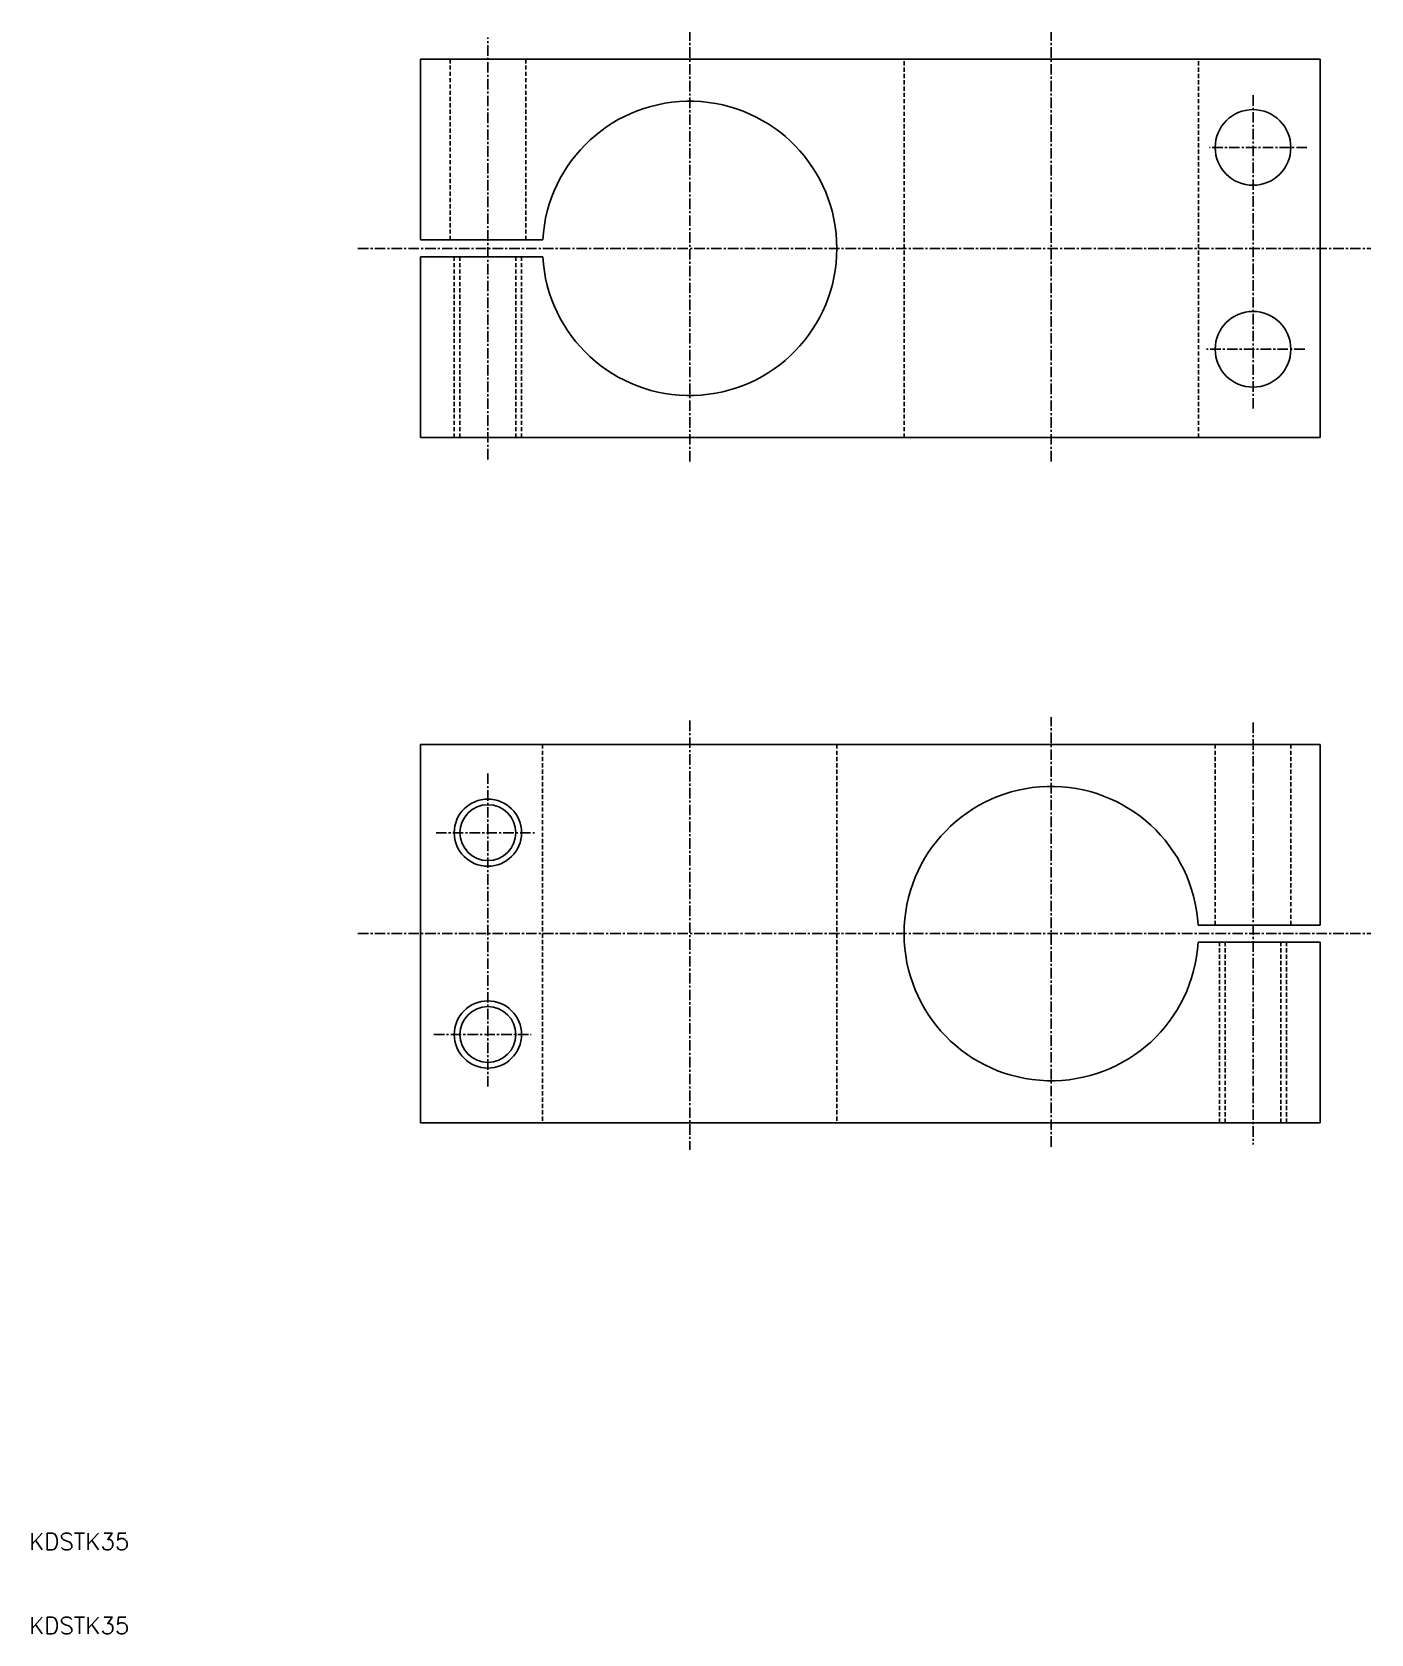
# Model space of a CAD drawing. Extents: x 20 to 180, y 20 to 210.
import ezdxf

# ---------------------------------------------------------------- set-up
doc = ezdxf.new("R2010")
doc.units = 0
doc.linetypes.add('CENTER', pattern=[2, 1.25, -0.25, 0.25, -0.25])
doc.linetypes.add('DASHED', pattern=[0.75, 0.5, -0.25])
doc.layers.get('0').update_dxf_attribs({"linetype": 'CONTINUOUS'})
doc.layers.add('CENTER', color=1, linetype='CENTER')
doc.styles.get("Standard").update_dxf_attribs({"font": 'txt', "bigfont": 'BIGFONT'})

msp = doc.modelspace()

# ---------------------------------------------------------------- linework, layer by layer
for p, q in [((66.56, 207.26), (173.56, 207.26)), ((66.56, 185.76), (66.56, 207.26)), ((173.56, 162.26), (173.56, 207.26)), ((81.08, 185.76), (66.56, 185.76)), ((66.56, 162.26), (66.56, 183.76)), ((81.08, 183.76), (66.56, 183.76)), ((66.56, 173.01), (66.56, 173.01)), ((66.56, 167.64), (66.56, 167.64)), ((66.56, 162.26), (173.56, 162.26)), ((66.56, 125.78), (173.56, 125.78)), ((66.56, 125.78), (66.56, 80.78)), ((173.56, 125.78), (173.56, 104.28)), ((159.03, 104.28), (173.56, 104.28)), ((159.03, 102.28), (173.56, 102.28)), ((173.56, 102.28), (173.56, 80.78)), ((66.56, 80.78), (173.56, 80.78))]:
    msp.add_line(p, q)
at = {"color": 3, "linetype": 'DASHED'}
for p, q in [((70.06, 207.26), (70.06, 185.76)), ((79.06, 207.26), (79.06, 185.76)), ((124.06, 162.26), (124.06, 207.26)), ((159.06, 162.26), (159.06, 207.26)), ((70.56, 183.76), (70.56, 162.26)), ((71.23, 183.76), (71.23, 162.26)), ((77.88, 183.76), (77.88, 162.26)), ((78.56, 183.76), (78.56, 162.26)), ((81.06, 125.78), (81.06, 80.78)), ((116.06, 125.78), (116.06, 80.78)), ((161.06, 125.78), (161.06, 104.28)), ((170.06, 125.78), (170.06, 104.28)), ((161.56, 102.28), (161.56, 80.78)), ((162.23, 102.28), (162.23, 80.78)), ((168.88, 102.28), (168.88, 80.78)), ((169.56, 102.28), (169.56, 80.78))]:
    msp.add_line(p, q, dxfattribs=at)
for centre in [(165.56, 196.76), (165.56, 172.76)]:
    msp.add_circle(centre, 4.5)
at = {"color": 3, "linetype": 'CONTINUOUS'}
for centre in [(74.56, 115.28), (74.56, 91.28)]:
    msp.add_circle(centre, 4, dxfattribs=at)
at = {"color": 7, "linetype": 'CONTINUOUS'}
for centre in [(74.56, 115.28), (74.56, 91.28)]:
    msp.add_circle(centre, 3.32, dxfattribs=at)
for centre, start, end in [((98.56, 184.76), 183.2758, 176.7242), ((141.56, 103.28), 3.2758, 356.7242)]:
    msp.add_arc(centre, 17.5, start, end)
at = {"layer": 'CENTER', "color": 1, "linetype": 'CENTER'}
for p, q in [((74.56, 159.66), (74.56, 209.83)), ((98.56, 159.43), (98.56, 210.48)), ((141.56, 159.43), (141.56, 210.48)), ((165.56, 165.71), (165.56, 203.06)), ((171.97, 196.76), (160.4, 196.76)), ((59.11, 184.76), (179.59, 184.76)), ((171.72, 172.76), (160.03, 172.76)), ((98.56, 128.61), (98.56, 77.56)), ((141.56, 77.94), (141.56, 129)), ((165.56, 128.38), (165.56, 78.21)), ((74.56, 122.33), (74.56, 84.98)), ((68.39, 115.28), (80.09, 115.28)), ((59.11, 103.28), (179.59, 103.28)), ((68.14, 91.28), (79.71, 91.28))]:
    msp.add_line(p, q, dxfattribs=at)

# ---------------------------------------------------------------- texts
for p in [(20, 30), (20, 20)]:
    msp.add_text('KDSTK35', height=2).set_placement(p)

doc.saveas('drawing.dxf')
